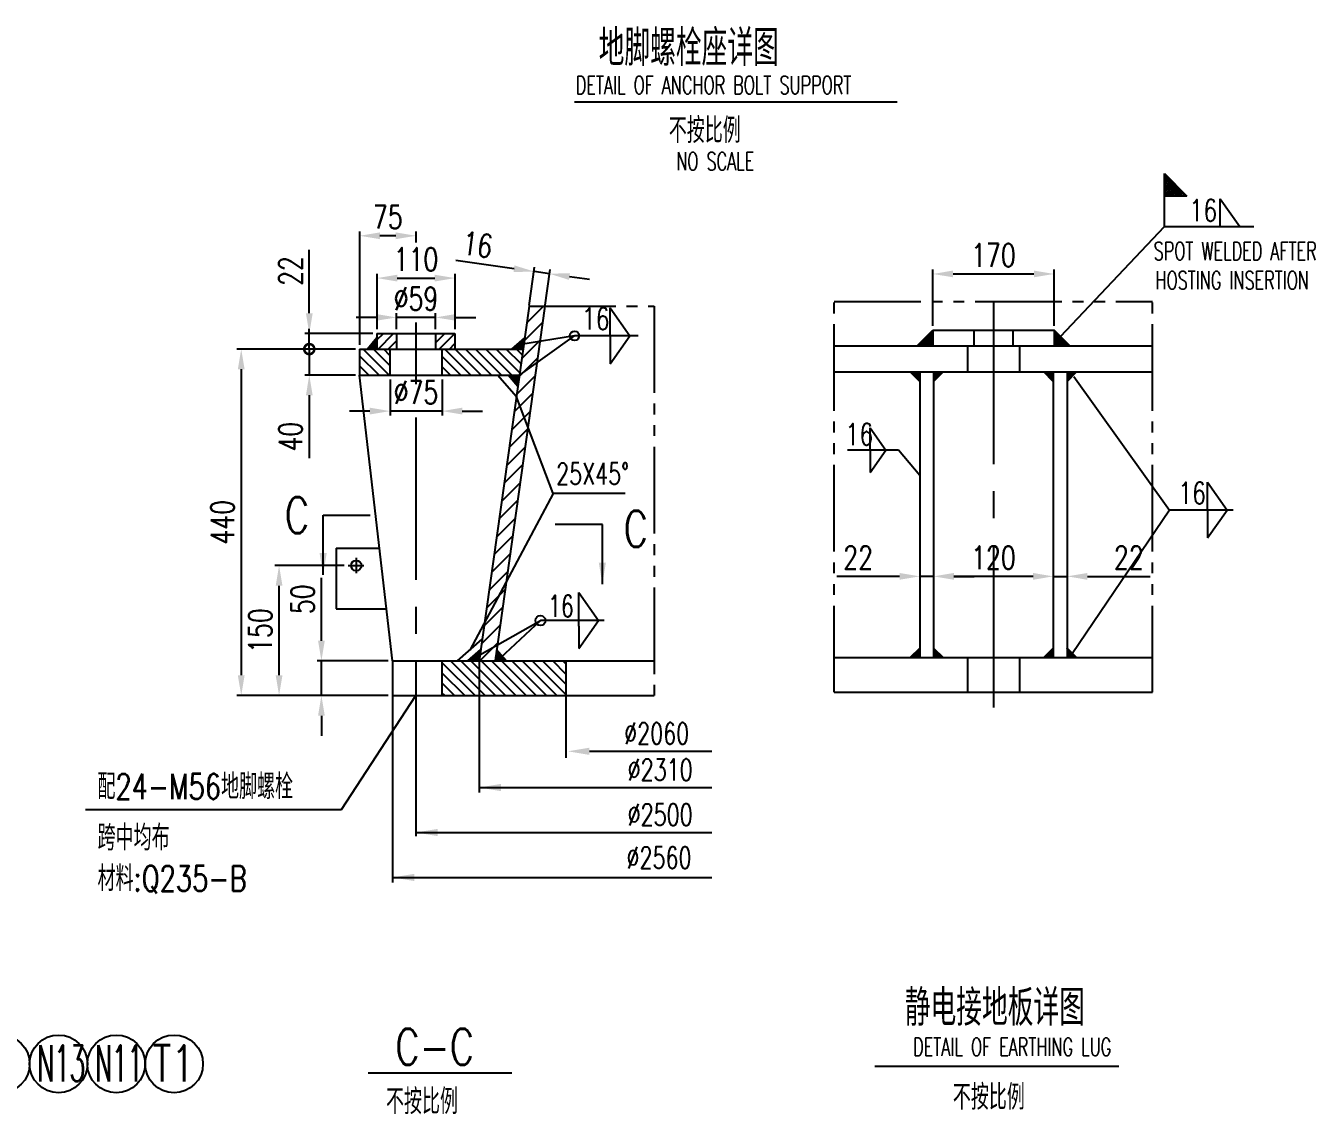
# Model space of a CAD drawing. Extents: x 45567 to 121349, y -17555 to 19241.
# Drawn here: x 45843.2 to 46021.7, y 10182.6 to 10333.4 of the extents above; entities that cross this region are included whole.
import ezdxf
from ezdxf.enums import TextEntityAlignment as Align

# ---------------------------------------------------------------- set-up
doc = ezdxf.new("R2010")
doc.units = 0
doc.header["$LTSCALE"] = 30
doc.header["$MEASUREMENT"] = 0
doc.linetypes.add('CENTER2', pattern=[1.125, 0.75, -0.125, 0.125, -0.125])
doc.linetypes.add('LIDIVIDE', pattern=[0.65, 0.4, -0.05, 0.05, -0.05, 0.05, -0.05])
doc.layers.get('0').update_dxf_attribs({"linetype": 'CONTINUOUS'})
doc.layers.get('DEFPOINTS').update_dxf_attribs({"linetype": 'CONTINUOUS'})
for name, color, linetype in [('1', 2, 'CONTINUOUS'), ('2', 1, 'CONTINUOUS'), ('3', 3, 'CENTER2'), ('5', 6, 'LIDIVIDE')]:
    doc.layers.add(name, color=color, linetype=linetype)
doc.styles.add('HZ', font='simplex.shx', dxfattribs={"width": 0.75, "bigfont": 'SBTXT.shx'})
doc.dimstyles.new('STANDARD$0', dxfattribs={"dimtxt": 3.2, "dimasz": 2.8, "dimexe": 0.6, "dimexo": 0.6, "dimgap": 1, "dimtad": 1, "dimdec": 0, "dimzin": 0, "dimdsep": 46, "dimtxsty": 'HZ', "dimcen": 0.09, "dimadec": 0, "dimazin": 0, "dimtfac": 1, "dimtdec": 0, "dimtmove": 0, "dimatfit": 3, "dimfxl": 0, "dimtolj": 1, "dimtzin": 0, "dimarcsym": 0})
doc.dimstyles.new('STANDARD$7', dxfattribs={"dimscale": 0, "dimtxt": 3.2, "dimasz": 3, "dimexe": 1.25, "dimexo": 0.625, "dimgap": 1, "dimtad": 1, "dimdec": 4, "dimlfac": 50, "dimdsep": 46, "dimlunit": 6, "dimtxsty": 'HZ', "dimcen": 2.5, "dimadec": 0, "dimazin": 0, "dimtfac": 1, "dimtdec": 4, "dimtmove": 0, "dimatfit": 3, "dimfxl": 0, "dimtolj": 1, "dimtzin": 0, "dimarcsym": 0})
pattern_1 = [(45, (38336.22038, 11319.97267), (-0.0707106781, 0.0707106781), []), (135, (38336.22038, 11319.97267), (-0.0707106781, -0.0707106781), [])]
pattern_2 = [(45, (38346.3964, 11320.53867), (-0.0707106781, 0.0707106781), []), (135, (38346.3964, 11320.53867), (-0.0707106781, -0.0707106781), [])]
pattern_3 = [(135, (38336.2204, 11319.9727), (-0.70710678, -0.70710678), [])]

# ---------------------------------------------------------------- blocks, each defined once
blk = doc.blocks.new('*D2054')
at = {"layer": '1', "color": 0, "lineweight": -2}
for p, q in [((45887.26, 10258.62), (45877.67, 10258.62)), ((45878.27, 10243.42), (45878.27, 10255.82)), ((45881.85, 10240.62), (45877.67, 10240.62))]:
    blk.add_line(p, q, dxfattribs=at)
at = {"layer": '1', "color": 0}
for points in [[(45877.8, 10255.82), (45878.74, 10255.82), (45878.27, 10258.62)], [(45877.8, 10243.42), (45878.74, 10243.42), (45878.27, 10240.62)]]:
    blk.add_solid(points, dxfattribs=at)
at = {"layer": 'DEFPOINTS', "color": 0}
for p in [(45878.27, 10258.62), (45887.86, 10258.62), (45882.45, 10240.62)]:
    blk.add_point(p, dxfattribs=at)
at = {"layer": '1', "color": 0, "insert": (45875.67, 10249.62), "char_height": 3.2, "attachment_point": 5, "rotation": 90, "style": 'HZ'}
blk.add_mtext('\\A1;150', dxfattribs=at)
blk = doc.blocks.new('*D2057')
at = {"layer": '1', "color": 0, "lineweight": -2}
for p, q in [((45888.83, 10288.62), (45872.43, 10288.62)), ((45873.03, 10285.82), (45873.03, 10243.42)), ((45893.39, 10240.62), (45872.43, 10240.62))]:
    blk.add_line(p, q, dxfattribs=at)
at = {"layer": '1', "color": 0}
for points in [[(45872.56, 10285.82), (45873.5, 10285.82), (45873.03, 10288.62)], [(45872.56, 10243.42), (45873.5, 10243.42), (45873.03, 10240.62)]]:
    blk.add_solid(points, dxfattribs=at)
at = {"layer": 'DEFPOINTS', "color": 0}
for p in [(45889.43, 10288.62), (45873.03, 10240.62), (45893.99, 10240.62)]:
    blk.add_point(p, dxfattribs=at)
at = {"layer": '1', "color": 0, "insert": (45870.43, 10264.62), "char_height": 3.2, "attachment_point": 5, "rotation": 90, "style": 'HZ'}
blk.add_mtext('\\A1;440', dxfattribs=at)
blk = doc.blocks.new('*D2058')
at = {"layer": '1', "color": 0, "lineweight": -2}
for p, q in [((45884.13, 10248.22), (45884.13, 10256.91)), ((45893.39, 10245.42), (45883.53, 10245.42)), ((45884.13, 10240.62), (45884.13, 10245.42)), ((45893.39, 10240.62), (45883.53, 10240.62)), ((45884.13, 10237.82), (45884.13, 10235.02))]:
    blk.add_line(p, q, dxfattribs=at)
at = {"layer": '1', "color": 0}
for points in [[(45883.67, 10248.22), (45884.6, 10248.22), (45884.13, 10245.42)], [(45883.67, 10237.82), (45884.6, 10237.82), (45884.13, 10240.62)]]:
    blk.add_solid(points, dxfattribs=at)
at = {"layer": 'DEFPOINTS', "color": 0}
for p in [(45884.13, 10245.42), (45893.99, 10245.42), (45893.99, 10240.62)]:
    blk.add_point(p, dxfattribs=at)
at = {"layer": '1', "color": 0, "insert": (45881.53, 10253.96), "char_height": 3.2, "attachment_point": 5, "rotation": 90, "style": 'HZ'}
blk.add_mtext('\\A1;50', dxfattribs=at)
blk = doc.blocks.new('*D2059')
at = {"layer": '1', "color": 0, "lineweight": -2}
for p, q in [((45882.45, 10288.62), (45882.45, 10291.42)), ((45888.83, 10288.62), (45881.85, 10288.62)), ((45882.45, 10288.62), (45882.45, 10285.02)), ((45888.83, 10285.02), (45881.85, 10285.02)), ((45882.45, 10282.22), (45882.45, 10273.53))]:
    blk.add_line(p, q, dxfattribs=at)
at = {"layer": '1', "color": 0}
blk.add_solid([(45881.99, 10282.22), (45882.92, 10282.22), (45882.45, 10285.02)], dxfattribs=at)
at = {"layer": 'DEFPOINTS', "color": 0}
for p in [(45889.43, 10288.62), (45882.45, 10285.02), (45889.43, 10285.02)]:
    blk.add_point(p, dxfattribs=at)
at = {"layer": '1', "color": 0, "insert": (45879.85, 10276.48), "char_height": 3.2, "attachment_point": 5, "rotation": 90, "style": 'HZ'}
blk.add_mtext('\\A1;40', dxfattribs=at)
blk = doc.blocks.new('_None')
blk = doc.blocks.new('*D2060')
at = {"layer": '1', "color": 0, "lineweight": -2}
for p, q in [((45889.43, 10289.22), (45889.43, 10304.92)), ((45894.43, 10304.32), (45892.23, 10304.32)), ((45897.23, 10303.4), (45897.23, 10304.92))]:
    blk.add_line(p, q, dxfattribs=at)
at = {"layer": '1', "color": 0}
for points in [[(45892.23, 10304.79), (45892.23, 10303.85), (45889.43, 10304.32)], [(45894.43, 10304.79), (45894.43, 10303.85), (45897.23, 10304.32)]]:
    blk.add_solid(points, dxfattribs=at)
at = {"layer": 'DEFPOINTS', "color": 0}
for p in [(45889.43, 10304.32), (45897.23, 10302.8), (45889.43, 10288.62)]:
    blk.add_point(p, dxfattribs=at)
at = {"layer": '1', "color": 0, "insert": (45893.33, 10306.92), "char_height": 3.2, "attachment_point": 5, "style": 'HZ'}
blk.add_mtext('\\A1;75', dxfattribs=at)
blk = doc.blocks.new('*D2061')
at = {"layer": '1', "color": 0, "lineweight": -2}
for p, q in [((45891.83, 10291.38), (45891.83, 10299.06)), ((45902.63, 10291.38), (45902.63, 10299.06)), ((45894.63, 10298.46), (45899.83, 10298.46))]:
    blk.add_line(p, q, dxfattribs=at)
at = {"layer": '1', "color": 0}
for points in [[(45894.63, 10298.92), (45894.63, 10297.99), (45891.83, 10298.46)], [(45899.83, 10298.92), (45899.83, 10297.99), (45902.63, 10298.46)]]:
    blk.add_solid(points, dxfattribs=at)
at = {"layer": 'DEFPOINTS', "color": 0}
for p in [(45902.63, 10298.46), (45891.83, 10290.78), (45902.63, 10290.78)]:
    blk.add_point(p, dxfattribs=at)
at = {"layer": '1', "color": 0, "insert": (45897.23, 10301.06), "char_height": 3.2, "attachment_point": 5, "style": 'HZ'}
blk.add_mtext('\\A1;110', dxfattribs=at)
blk = doc.blocks.new('*D2062')
at = {"layer": '1', "color": 0, "lineweight": -2}
for p, q in [((45894.53, 10291.38), (45894.53, 10293.61)), ((45899.93, 10291.38), (45899.93, 10293.61)), ((45891.73, 10293.01), (45888.93, 10293.01)), ((45899.93, 10293.01), (45894.53, 10293.01)), ((45902.73, 10293.01), (45905.53, 10293.01))]:
    blk.add_line(p, q, dxfattribs=at)
at = {"layer": '1', "color": 0}
for points in [[(45891.73, 10293.48), (45891.73, 10292.55), (45894.53, 10293.01)], [(45902.73, 10293.48), (45902.73, 10292.55), (45899.93, 10293.01)]]:
    blk.add_solid(points, dxfattribs=at)
at = {"layer": 'DEFPOINTS', "color": 0}
for p in [(45894.53, 10293.01), (45894.53, 10290.78), (45899.93, 10290.78)]:
    blk.add_point(p, dxfattribs=at)
at = {"layer": '1', "color": 0, "insert": (45897.23, 10295.61), "char_height": 3.2, "attachment_point": 5, "style": 'HZ'}
blk.add_mtext('\\A1;%%C59', dxfattribs=at)
blk = doc.blocks.new('_DotSmall')
at = {"color": 0, "linetype": 'ByBlock', "const_width": 0.5}
blk.add_lwpolyline([(-0.0625, 0, 1), (0.0625, 0, 1)], format="xyb", close=True, dxfattribs=at)
blk = doc.blocks.new('*D2063')
at = {"layer": '1', "color": 0, "lineweight": -2}
for p, q in [((45882.45, 10293.58), (45882.45, 10302.38)), ((45891.23, 10290.78), (45881.85, 10290.78)), ((45882.45, 10288.62), (45882.45, 10290.78)), ((45888.83, 10288.62), (45881.85, 10288.62)), ((45882.45, 10288.62), (45882.45, 10285.82))]:
    blk.add_line(p, q, dxfattribs=at)
at = {"layer": '1', "color": 0}
blk.add_solid([(45881.99, 10293.58), (45882.92, 10293.58), (45882.45, 10290.78)], dxfattribs=at)
at = {"layer": 'DEFPOINTS', "color": 0}
for p in [(45882.45, 10290.78), (45891.83, 10290.78), (45889.43, 10288.62)]:
    blk.add_point(p, dxfattribs=at)
at = {"layer": '1', "color": 0, "lineweight": -2, "xscale": 2.8, "yscale": 2.8, "zscale": 2.8, "rotation": 90}
blk.add_blockref('_DotSmall', (45882.45, 10288.62), dxfattribs=at)
at = {"layer": '1', "color": 0, "insert": (45879.85, 10299.44), "char_height": 3.2, "attachment_point": 5, "rotation": 90, "style": 'HZ'}
blk.add_mtext('\\A1;22', dxfattribs=at)
blk = doc.blocks.new('*D2064')
at = {"layer": '1', "color": 0, "lineweight": -2}
for p, q in [((45893.63, 10284.42), (45893.63, 10279.43)), ((45900.83, 10284.42), (45900.83, 10279.43)), ((45890.83, 10280.03), (45888.03, 10280.03)), ((45900.83, 10280.03), (45893.63, 10280.03)), ((45903.63, 10280.03), (45906.43, 10280.03))]:
    blk.add_line(p, q, dxfattribs=at)
at = {"layer": '1', "color": 0}
for points in [[(45890.83, 10280.5), (45890.83, 10279.56), (45893.63, 10280.03)], [(45903.63, 10280.5), (45903.63, 10279.56), (45900.83, 10280.03)]]:
    blk.add_solid(points, dxfattribs=at)
at = {"layer": 'DEFPOINTS', "color": 0}
for p in [(45893.63, 10285.02), (45900.83, 10285.02), (45893.63, 10280.03)]:
    blk.add_point(p, dxfattribs=at)
at = {"layer": '1', "color": 0, "insert": (45897.23, 10282.63), "char_height": 3.2, "attachment_point": 5, "style": 'HZ'}
blk.add_mtext('\\A1;%%C75', dxfattribs=at)
blk = doc.blocks.new('*D2065')
at = {"layer": '1', "color": 0, "lineweight": -2}
for p, q in [((45968.79, 10291.83), (45968.79, 10299.63)), ((45971.59, 10299.03), (45982.79, 10299.03)), ((45985.59, 10291.83), (45985.59, 10299.63))]:
    blk.add_line(p, q, dxfattribs=at)
at = {"layer": '1', "color": 0}
for points in [[(45971.59, 10299.5), (45971.59, 10298.57), (45968.79, 10299.03)], [(45982.79, 10299.5), (45982.79, 10298.57), (45985.59, 10299.03)]]:
    blk.add_solid(points, dxfattribs=at)
at = {"layer": 'DEFPOINTS', "color": 0}
for p in [(45985.59, 10299.03), (45968.79, 10291.23), (45985.59, 10291.23)]:
    blk.add_point(p, dxfattribs=at)
at = {"layer": '1', "color": 0, "insert": (45977.19, 10301.63), "char_height": 3.2, "attachment_point": 5, "style": 'HZ'}
blk.add_mtext('\\A1;170', dxfattribs=at)
blk = doc.blocks.new('*D2066')
at = {"layer": '1', "color": 0, "lineweight": -2}
blk.add_line((45982.67, 10257.13), (45971.71, 10257.13), dxfattribs=at)
at = {"layer": '1', "color": 0}
for points in [[(45971.71, 10257.6), (45971.71, 10256.66), (45968.91, 10257.13)], [(45982.67, 10257.6), (45982.67, 10256.66), (45985.47, 10257.13)]]:
    blk.add_solid(points, dxfattribs=at)
at = {"layer": 'DEFPOINTS', "color": 0}
for p in [(45968.91, 10257.13), (45968.91, 10257.13), (45985.47, 10257.13)]:
    blk.add_point(p, dxfattribs=at)
at = {"layer": '1', "color": 0, "insert": (45977.19, 10259.73), "char_height": 3.2, "attachment_point": 5, "style": 'HZ'}
blk.add_mtext('\\A1;120', dxfattribs=at)
blk = doc.blocks.new('*D2067')
at = {"layer": '1', "color": 0, "lineweight": -2}
for p, q in [((45964.19, 10257.13), (45955.5, 10257.13)), ((45968.91, 10257.13), (45966.99, 10257.13)), ((45971.71, 10257.13), (45974.51, 10257.13))]:
    blk.add_line(p, q, dxfattribs=at)
at = {"layer": '1', "color": 0}
for points in [[(45964.19, 10257.6), (45964.19, 10256.66), (45966.99, 10257.13)], [(45971.71, 10257.6), (45971.71, 10256.66), (45968.91, 10257.13)]]:
    blk.add_solid(points, dxfattribs=at)
at = {"layer": 'DEFPOINTS', "color": 0}
for p in [(45966.99, 10257.13), (45966.99, 10257.13), (45968.91, 10257.13)]:
    blk.add_point(p, dxfattribs=at)
at = {"layer": '1', "color": 0, "insert": (45958.45, 10259.73), "char_height": 3.2, "attachment_point": 5, "style": 'HZ'}
blk.add_mtext('\\A1;22', dxfattribs=at)
blk = doc.blocks.new('*D2068')
at = {"layer": '1', "color": 0, "lineweight": -2}
for p, q in [((45982.67, 10257.13), (45979.87, 10257.13)), ((45985.47, 10257.13), (45987.39, 10257.13)), ((45990.19, 10257.13), (45998.87, 10257.13))]:
    blk.add_line(p, q, dxfattribs=at)
at = {"layer": '1', "color": 0}
for points in [[(45982.67, 10257.6), (45982.67, 10256.66), (45985.47, 10257.13)], [(45990.19, 10257.6), (45990.19, 10256.66), (45987.39, 10257.13)]]:
    blk.add_solid(points, dxfattribs=at)
at = {"layer": 'DEFPOINTS', "color": 0}
for p in [(45985.47, 10257.13), (45987.39, 10257.13), (45987.39, 10257.13)]:
    blk.add_point(p, dxfattribs=at)
at = {"layer": '1', "color": 0, "insert": (45995.93, 10259.73), "char_height": 3.2, "attachment_point": 5, "style": 'HZ'}
blk.add_mtext('\\A1;22', dxfattribs=at)
blk = doc.blocks.new('*D2069')
at = {"layer": '1', "color": 0, "lineweight": -2}
for p, q in [((45910.8, 10299.76), (45902.76, 10300.88)), ((45912.91, 10294.67), (45913.66, 10299.96)), ((45915.71, 10299.06), (45913.57, 10299.37)), ((45915.05, 10294.37), (45915.79, 10299.66)), ((45918.48, 10298.68), (45921.26, 10298.29))]:
    blk.add_line(p, q, dxfattribs=at)
at = {"layer": '1', "color": 0}
for points in [[(45910.86, 10300.22), (45910.73, 10299.29), (45913.57, 10299.37)], [(45918.55, 10299.14), (45918.42, 10298.21), (45915.71, 10299.06)]]:
    blk.add_solid(points, dxfattribs=at)
at = {"layer": 'DEFPOINTS', "color": 0}
for p in [(45913.57, 10299.37), (45912.83, 10294.08), (45914.97, 10293.78)]:
    blk.add_point(p, dxfattribs=at)
at = {"layer": '1', "color": 0, "insert": (45905.76, 10303.09), "char_height": 3.2, "attachment_point": 5, "rotation": 351.9981, "style": 'HZ'}
blk.add_mtext('\\A1;16', dxfattribs=at)

msp = doc.modelspace()

# ---------------------------------------------------------------- hatches: boundary and pattern name
at = {"layer": '1'}
h = msp.add_hatch(dxfattribs=at)
h.set_pattern_fill('ANSI31', color=256, scale=12, style=0)
h.set_pattern_definition([(45, (38336.2204, 11319.9727), (-1.06066017, 1.06066017), [])])
h.paths.add_polyline_path([(45915.080311, 10294.580675), (45912.899073, 10294.580675), (45912.160395, 10289.325978), (45914.392347, 10289.686741)])
h.paths.add_polyline_path([(45912.725949, 10277.832573), (45911.13334, 10282.019875), (45906.741736, 10250.779547), (45909.704278, 10256.337476)])
h.paths.add_polyline_path([(45913.97598, 10286.724854), (45911.549942, 10284.983435), (45911.13334, 10282.019875), (45912.725949, 10277.832573)])
h.paths.add_polyline_path([(45909.704278, 10256.337476), (45906.741736, 10250.779547), (45906.10683, 10246.263053), (45908.477204, 10247.608501)])
h.paths.add_polyline_path([(45908.477204, 10247.608501), (45906.10683, 10246.263053), (45905.9883, 10245.419875), (45908.169538, 10245.419875)])
h.paths.add_polyline_path([(45914.392347, 10289.686741), (45912.160395, 10289.325978), (45911.549942, 10284.983435), (45913.97598, 10286.724854)])
h = msp.add_hatch(dxfattribs=at)
h.set_pattern_fill('ANSI37', color=256, scale=0.8, style=0)
h.set_pattern_definition([(45, (38334.32438, 11929.12467), (-0.0707106781, 0.0707106781), []), (135, (38334.32438, 11929.12467), (-0.0707106781, -0.0707106781), [])])
h.paths.add_polyline_path([(45891.223448, 10289.456663), (45890.52438, 10288.619875), (45891.8283, 10288.619875), (45891.8283, 10288.691539)])
h.paths.add_polyline_path([(45891.8283, 10290.180675), (45891.223448, 10289.456663), (45891.8283, 10288.691539)])
h = msp.add_hatch(dxfattribs=at)
h.set_pattern_fill('ANSI31', color=256, scale=8, style=0)
h.set_pattern_definition([(45, (38336.2204, 11319.9727), (-0.70710678, 0.70710678), [])])
h.paths.add_polyline_path([(45899.9283, 10288.619875), (45902.6283, 10288.619875), (45902.6283, 10290.779875), (45899.9283, 10290.779875)])
h.paths.add_polyline_path([(45894.5283, 10290.779875), (45891.8283, 10290.779875), (45891.8283, 10288.619875), (45894.5283, 10288.619875)])
h = msp.add_hatch(dxfattribs=at)
h.set_pattern_fill('ANSI37', color=256, scale=0.8, style=0)
h.set_pattern_definition(pattern_1)
h.paths.add_polyline_path([(45912.280431, 10290.179875), (45910.485796, 10288.619875), (45912.061134, 10288.619875)])
h = msp.add_hatch(dxfattribs=at)
h.set_pattern_fill('ANSI37', color=256, scale=0.8, style=0)
h.set_pattern_definition(pattern_2)
h.paths.add_polyline_path([(45968.788399, 10291.226675), (45966.628399, 10289.066675), (45968.788399, 10289.066675)])
h = msp.add_hatch(dxfattribs=at)
h.set_pattern_fill('ANSI37', color=256, scale=0.8, style=0)
h.set_pattern_definition(pattern_2)
h.paths.add_polyline_path([(45985.588399, 10291.226675), (45987.748399, 10289.066675), (45985.588399, 10289.066675)])
h = msp.add_hatch(dxfattribs=at)
h.set_pattern_fill('ANSI31', color=256, scale=8, angle=90, style=0)
h.set_pattern_definition(pattern_3)
h.paths.add_polyline_path([(45900.8283, 10288.619875), (45900.8283, 10285.019875), (45911.555065, 10285.019875), (45912.061134, 10288.619875)])
h.paths.add_polyline_path([(45893.6283, 10288.619875), (45889.4283, 10288.619875), (45889.4283, 10285.019875), (45893.6283, 10285.019875)])
h = msp.add_hatch(dxfattribs=at)
h.set_pattern_fill('ANSI37', color=256, scale=0.8, style=0)
h.set_pattern_definition(pattern_1)
h.paths.add_polyline_path([(45911.335768, 10283.459875), (45911.555065, 10285.019875), (45909.979726, 10285.019875)])
h = msp.add_hatch(dxfattribs=at)
h.set_pattern_fill('ANSI37', color=256, scale=0.8, style=0)
h.set_pattern_definition(pattern_2)
h.paths.add_polyline_path([(45966.988399, 10285.466675), (45965.668399, 10285.466675), (45966.988399, 10284.146675)])
h.paths.add_polyline_path([(45970.228399, 10285.466675), (45968.908399, 10285.466675), (45968.908399, 10284.146675)])
h = msp.add_hatch(dxfattribs=at)
h.set_pattern_fill('ANSI37', color=256, scale=0.8, style=0)
h.set_pattern_definition(pattern_2)
h.paths.add_polyline_path([(45987.388399, 10285.466675), (45988.708399, 10285.466675), (45987.388399, 10284.146675)])
h.paths.add_polyline_path([(45984.148399, 10285.466675), (45985.468399, 10285.466675), (45985.468399, 10284.146675)])
h = msp.add_hatch(dxfattribs=at)
h.set_pattern_fill('ANSI37', color=256, scale=0.8, style=0)
h.set_pattern_definition(pattern_1)
h.paths.add_polyline_path([(45904.412962, 10245.419875), (45905.9883, 10245.419875), (45906.207597, 10246.979875)])
h = msp.add_hatch(dxfattribs=at)
h.set_pattern_fill('ANSI37', color=256, scale=0.8, style=0)
h.set_pattern_definition(pattern_1)
h.paths.add_polyline_path([(45908.169538, 10245.419875), (45909.744877, 10245.419875), (45908.388835, 10246.979875)])
h = msp.add_hatch(dxfattribs=at)
h.set_pattern_fill('ANSI37', color=256, scale=0.8, style=0)
h.set_pattern_definition(pattern_2)
h.paths.add_polyline_path([(45966.988399, 10245.866675), (45965.668399, 10245.866675), (45966.988399, 10247.186675)])
h.paths.add_polyline_path([(45970.228399, 10245.866675), (45968.908399, 10245.866675), (45968.908399, 10247.186675)])
h = msp.add_hatch(dxfattribs=at)
h.set_pattern_fill('ANSI37', color=256, scale=0.8, style=0)
h.set_pattern_definition(pattern_2)
h.paths.add_polyline_path([(45987.388399, 10245.866675), (45988.708399, 10245.866675), (45987.388399, 10247.186675)])
h.paths.add_polyline_path([(45984.148399, 10245.866675), (45985.468399, 10245.866675), (45985.468399, 10247.186675)])
h = msp.add_hatch(dxfattribs=at)
h.set_pattern_fill('ANSI31', color=256, scale=8, angle=90, style=0)
h.set_pattern_definition(pattern_3)
h.paths.add_polyline_path([(45917.9883, 10240.619875), (45917.9883, 10245.419875), (45900.8283, 10245.419875), (45900.8283, 10240.619875)])

# ---------------------------------------------------------------- linework, layer by layer
at = {"layer": '1', "linetype": 'Continuous'}
for p, q in [((46000.866474, 10305.589946), (46000.866474, 10312.928736)), ((46000.866474, 10312.928736), (46003.974371, 10309.789714)), ((46000.866474, 10312.420133), (46001.119508, 10312.673167)), ((46003.722747, 10309.789714), (46000.866474, 10312.645986)), ((46000.866474, 10312.06658), (46001.295404, 10312.49551)), ((46000.866474, 10311.713026), (46001.4713, 10312.317852)), ((46003.369194, 10309.789714), (46000.866474, 10312.292433)), ((46000.866474, 10311.359473), (46001.647196, 10312.140195)), ((46000.866474, 10311.00592), (46001.823092, 10311.962538)), ((46003.01564, 10309.789714), (46000.866474, 10311.93888)), ((46000.866474, 10310.652366), (46001.998988, 10311.78488)), ((46000.866474, 10310.298813), (46002.174884, 10311.607223)), ((46002.662087, 10309.789714), (46000.866474, 10311.585326)), ((46000.866474, 10309.945259), (46002.35078, 10311.429565)), ((46002.308534, 10309.789714), (46000.866474, 10311.231773)), ((46001.064481, 10309.789714), (46002.526676, 10311.251908)), ((46001.95498, 10309.789714), (46000.866474, 10310.87822)), ((46001.601427, 10309.789714), (46000.866474, 10310.524666)), ((46001.247873, 10309.789714), (46000.866474, 10310.171113)), ((46000.89432, 10309.789714), (46000.866474, 10309.817559)), ((46003.974371, 10309.789714), (46000.866474, 10309.789714)), ((46001.418035, 10309.789714), (46002.702571, 10311.07425)), ((46001.771588, 10309.789714), (46002.878467, 10310.896593)), ((46002.125142, 10309.789714), (46003.054363, 10310.718935)), ((46002.478695, 10309.789714), (46003.230259, 10310.541278)), ((46002.832248, 10309.789714), (46003.406155, 10310.36362)), ((45986.466653, 10290.348421), (46000.866474, 10305.589946)), ((45988.317839, 10284.812515), (46001.563999, 10266.314675)), ((45966.988399, 10271.106675), (45964.044399, 10274.626675)), ((45926.205781, 10268.596622), (45916.238772, 10268.596622)), ((45905.76438, 10246.068675), (45914.460493, 10251.004675)), ((45897.2283, 10240.619875), (45897.2283, 10221.130675)), ((45917.9883, 10240.619875), (45917.9883, 10231.970675)), ((45921.2383, 10232.890387), (45938.188399, 10232.890387)), ((45905.9883, 10227.87072), (45938.188399, 10227.87072)), ((45897.2283, 10221.641996), (45938.188399, 10221.641996))]:
    msp.add_line(p, q, dxfattribs=at)
at = {"layer": '1'}
for p, q in [((46008.593482, 10305.589946), (46008.593482, 10309.456757)), ((46008.593482, 10309.456757), (46011.319649, 10305.589946)), ((46000.866474, 10305.589946), (46013.250647, 10305.589946)), ((45924.106199, 10294.327486), (45926.832365, 10290.460675)), ((45924.106199, 10290.460675), (45924.106199, 10294.327486)), ((45891.8283, 10290.180675), (45890.52438, 10288.619875)), ((45910.485796, 10288.619875), (45912.280431, 10290.179875)), ((45911.06838, 10284.637767), (45919.180493, 10290.460675)), ((45919.180493, 10290.460675), (45911.75638, 10289.260675)), ((45928.010351, 10290.460675), (45919.180493, 10290.460675)), ((45924.106199, 10290.460675), (45924.106199, 10286.593863)), ((45924.106199, 10286.593863), (45926.832365, 10290.460675)), ((45966.628399, 10289.066675), (45968.788399, 10291.226675)), ((45987.748399, 10289.066675), (45985.588399, 10291.226675)), ((45911.335768, 10283.459875), (45909.979726, 10285.019875)), ((45966.988399, 10284.146675), (45965.668399, 10285.466675)), ((45968.908399, 10284.146675), (45970.228399, 10285.466675)), ((45985.468399, 10284.146675), (45984.148399, 10285.466675)), ((45987.388399, 10284.146675), (45988.708399, 10285.466675)), ((45916.238772, 10268.596622), (45911.13334, 10282.019875)), ((45960.103835, 10277.720124), (45962.284768, 10274.626675)), ((45960.103835, 10274.626675), (45960.103835, 10277.720124)), ((45964.044399, 10274.626675), (45956.980513, 10274.626675)), ((45960.103835, 10274.626675), (45960.103835, 10271.533226)), ((45960.103835, 10271.533226), (45962.284768, 10274.626675)), ((46006.826493, 10270.181486), (46009.55266, 10266.314675)), ((46006.826493, 10266.314675), (46006.826493, 10270.181486)), ((45916.238772, 10268.596622), (45904.684414, 10246.919875)), ((45884.369711, 10265.593821), (45890.890962, 10265.593821)), ((46001.563999, 10266.314675), (45988.11002, 10246.376654)), ((46010.393857, 10266.314675), (46001.563999, 10266.314675)), ((46006.826493, 10266.314675), (46006.826493, 10262.447863)), ((46006.826493, 10262.447863), (46009.55266, 10266.314675)), ((45923.031677, 10264.293821), (45916.510426, 10264.293821)), ((45919.764645, 10250.231313), (45919.764645, 10254.871486)), ((45919.764645, 10254.871486), (45922.490812, 10251.004675)), ((45908.92438, 10245.844675), (45914.460493, 10251.004675)), ((45923.290351, 10251.004675), (45914.460493, 10251.004675)), ((45919.764645, 10247.137863), (45922.490812, 10251.004675)), ((45919.764645, 10250.231313), (45919.764645, 10247.137863)), ((45904.412962, 10245.419875), (45906.207597, 10246.979875)), ((45909.744877, 10245.419875), (45908.388835, 10246.979875)), ((45966.988399, 10247.186675), (45965.668399, 10245.866675)), ((45968.908399, 10247.186675), (45970.228399, 10245.866675)), ((45985.468399, 10247.186675), (45984.148399, 10245.866675)), ((45987.388399, 10247.186675), (45988.708399, 10245.866675)), ((45905.9883, 10245.419875), (45905.9883, 10227.170675)), ((45886.928399, 10224.830675), (45897.2283, 10240.619875)), ((45893.9883, 10240.619875), (45893.9883, 10214.700675)), ((45893.9883, 10215.413271), (45938.188399, 10215.413271))]:
    msp.add_line(p, q, dxfattribs=at)
at = {"layer": '1', "ltscale": 500}
msp.add_line((45851.446592, 10224.830675), (45886.928399, 10224.830675), dxfattribs=at)
at = {"layer": '1', "linetype": 'Continuous'}
for centre, radius in [((45919.180493, 10290.460675), 0.658295), ((45914.460493, 10251.004675), 0.691812)]:
    msp.add_circle(centre, radius, dxfattribs=at)
at = {"layer": '1'}
for centre in [(45839.72766, 10189.581136), (45847.72766, 10189.581136), (45855.72766, 10189.581136), (45863.72766, 10189.581136)]:
    msp.add_circle(centre, 4, dxfattribs=at)
at = {"layer": '1', "linetype": 'Continuous'}
for points in [[(45921.2383, 10233.390387), (45921.2383, 10232.390387), (45918.2383, 10232.890387)], [(45908.9883, 10228.37072), (45908.9883, 10227.37072), (45905.9883, 10227.87072)], [(45900.2283, 10222.141996), (45900.2283, 10221.141996), (45897.2283, 10221.641996)]]:
    msp.add_solid(points, dxfattribs=at)
at = {"layer": '1'}
msp.add_solid([(45896.9883, 10215.913271), (45896.9883, 10214.913271), (45893.9883, 10215.413271)], dxfattribs=at)
at = {"layer": '2'}
for p, q in [((45919.198399, 10322.896075), (45963.868399, 10322.896075)), ((45912.899073, 10294.580675), (45905.9883, 10245.419875)), ((45915.080311, 10294.580675), (45908.169538, 10245.419875)), ((45891.8283, 10290.779875), (45902.6283, 10290.779875)), ((45891.8283, 10290.779875), (45891.8283, 10288.619875)), ((45894.5283, 10290.779875), (45894.5283, 10288.619875)), ((45899.9283, 10290.779875), (45899.9283, 10288.619875)), ((45902.6283, 10290.779875), (45902.6283, 10288.619875)), ((45968.788399, 10291.226675), (45985.588399, 10291.226675)), ((45968.788399, 10291.226675), (45968.788399, 10289.066675)), ((45985.588399, 10291.226675), (45985.588399, 10289.066675)), ((45889.4283, 10288.619875), (45912.061134, 10288.619875)), ((45889.4283, 10288.619875), (45889.4283, 10285.019875)), ((45893.6283, 10288.619875), (45893.6283, 10285.019875)), ((45900.8283, 10288.619875), (45900.8283, 10285.019875)), ((45955.147999, 10289.066675), (45999.228799, 10289.066675)), ((45889.4283, 10285.019875), (45911.555065, 10285.019875)), ((45893.9883, 10245.419875), (45889.4283, 10285.019875)), ((45911.13334, 10282.019875), (45908.525568, 10285.019875)), ((45955.147999, 10285.466675), (45999.228799, 10285.466675)), ((45966.988399, 10285.466675), (45966.988399, 10245.866675)), ((45968.908399, 10285.466675), (45968.908399, 10245.866675)), ((45985.468399, 10285.466675), (45985.468399, 10245.866675)), ((45987.388399, 10285.466675), (45987.388399, 10245.866675)), ((45886.191016, 10261.027875), (45886.191016, 10252.624875)), ((45886.191016, 10261.027875), (45892.191016, 10261.027875)), ((45886.191016, 10252.624875), (45893.158634, 10252.624875)), ((45902.958804, 10245.419875), (45906.410025, 10248.419875)), ((45893.9883, 10245.419875), (45930.2103, 10245.419875)), ((45893.9883, 10245.419875), (45893.9883, 10240.619875)), ((45900.8283, 10245.419875), (45900.8283, 10240.619875)), ((45917.9883, 10245.419875), (45917.9883, 10240.619875)), ((45955.147999, 10245.866675), (45999.228799, 10245.866675)), ((45973.588399, 10245.866675), (45973.588399, 10241.066675)), ((45980.788399, 10245.866675), (45980.788399, 10241.066675)), ((45893.9883, 10240.619875), (45930.2103, 10240.619875)), ((45955.147999, 10241.066675), (45999.228799, 10241.066675)), ((45890.619567, 10188.330578), (45910.500174, 10188.330578)), ((45960.749897, 10189.257038), (45994.551816, 10189.257038))]:
    msp.add_line(p, q, dxfattribs=at)
msp.add_circle((45888.952016, 10258.619875), 0.72025, dxfattribs=at)
at = {"layer": '3'}
for p, q in [((45977.188399, 10295.197475), (45977.188399, 10237.074675)), ((45897.2283, 10292.308675), (45897.2283, 10283.756675)), ((45974.488399, 10291.226675), (45974.488399, 10289.066675)), ((45979.888399, 10291.226675), (45979.888399, 10289.066675)), ((45973.588399, 10289.066675), (45973.588399, 10285.466675)), ((45980.788399, 10289.066675), (45980.788399, 10285.466675)), ((45897.2283, 10279.148675), (45897.2283, 10237.436275)), ((45888.952016, 10259.683675), (45888.952016, 10257.556075)), ((45887.858399, 10258.619875), (45890.015816, 10258.619875))]:
    msp.add_line(p, q, dxfattribs=at)
at = {"layer": '5'}
for p, q in [((45955.147999, 10295.197475), (45999.228799, 10295.197475)), ((45955.147999, 10241.066675), (45955.147999, 10295.197475)), ((45999.228799, 10241.066675), (45999.228799, 10295.197475)), ((45912.899073, 10294.580675), (45930.2103, 10294.580675)), ((45930.2103, 10294.580675), (45930.2103, 10240.619875))]:
    msp.add_line(p, q, dxfattribs=at)

# ---------------------------------------------------------------- texts
at = {"layer": '1', "ltscale": 5, "style": 'HZ', "width": 0.75}
for s, height, p in [('地脚螺栓座详图', 5, (45922.525539, 10327.856912)), ('不按比例', 3.5, (45932.229458, 10317.179032)), ('C-C', 5, (45894.351149, 10189.451145)), ('不按比例', 3.5, (45893.071192, 10182.613535))]:
    msp.add_text(s, height=height, dxfattribs=at).set_placement(p)
at = {"layer": '1', "style": 'HZ'}
for s, height, width, p in [('DETAIL OF ANCHOR BOLT SUPPORT', 2.5, 0.65, (45919.360585, 10323.949083)), ('NO SCALE', 2.5, 0.65, (45933.280585, 10313.399083)), ('16', 3, 0.75, (46004.31097, 10306.343404)), ('SPOT WELDED AFTER', 2.5, 0.65, (45999.388688, 10300.958657)), ('HOSTING INSERTION', 2.5, 0.65, (45999.634526, 10296.900775)), ('16', 3, 0.75, (45920.172133, 10291.334133)), ('16', 3, 0.75, (45956.676444, 10275.325441)), ('16', 3, 0.75, (46002.775639, 10267.188133)), ('配24-M56地脚螺栓', 3.5, 0.75, (45853.11655, 10226.262908)), ('跨中均布', 3.5, 0.75, (45853.136997, 10219.171905)), ('材料:Q235-B', 3.5, 0.75, (45853.136997, 10213.527518)), ('N13', 5, 0.5, (45844.772243, 10187.159269)), ('N11', 5, 0.5, (45852.772243, 10187.159269)), ('T1', 5, 0.75, (45860.772243, 10187.159269))]:
    msp.add_text(s, height=height, dxfattribs=dict(at, width=width)).set_placement(p)
at = {"layer": '1', "linetype": 'Continuous', "style": 'HZ', "width": 0.7}
for s, p in [('25X45%%d', (45916.639574, 10269.837768)), ('16', (45915.492424, 10251.511441))]:
    msp.add_text(s, height=3, dxfattribs=at).set_placement(p)
at = {"layer": '1', "linetype": 'Continuous', "style": 'HZ', "width": 0.75}
for p in [(45880.749759, 10265.59404), (45927.65453, 10263.712816)]:
    msp.add_text('C', height=5, dxfattribs=at).set_placement(p, align=Align.MIDDLE)
at = {"layer": '1', "linetype": 'Continuous', "style": 'HZ', "width": 0.7}
for s, p in [('%%C2060', (45930.548603, 10235.363125)), ('%%C2310', (45931.038603, 10230.327654)), ('%%C2500', (45931.038603, 10224.098929)), ('%%C2560', (45930.878603, 10218.138929))]:
    msp.add_text(s, height=3, dxfattribs=at).set_placement(p, align=Align.MIDDLE_CENTER)
at = {"layer": '1', "ltscale": 5, "style": 'HZ', "width": 0.75}
for s, height, p in [('静电接地板详图', 5, (45977.381509, 10194.858409)), ('不按比例', 3.5, (45976.550764, 10183.225285))]:
    msp.add_text(s, height=height, dxfattribs=at).set_placement(p, align=Align.CENTER)
at = {"layer": '1', "style": 'HZ', "width": 0.65}
msp.add_text('DETAIL OF EARTHING LUG', height=2.5, dxfattribs=at).set_placement((45993.511314, 10190.689831), align=Align.RIGHT)

# ---------------------------------------------------------------- dimensions: what is measured, and where the dimension line sits
at = {"layer": '1'}
for base, p1, p2, text, picture, middle in [((45889.4283, 10304.321589), (45897.2283, 10302.799132), (45889.4283, 10288.619875), '75', '*D2060', (45893.3283, 10306.921589)), ((45902.6283, 10298.456496), (45891.8283, 10290.779875), (45902.6283, 10290.779875), '110', '*D2061', (45897.2283, 10301.056496)), ((45985.588399, 10299.034675), (45968.788399, 10291.226675), (45985.588399, 10291.226675), '170', '*D2065', (45977.188399, 10301.634675)), ((45966.988399, 10257.130675), (45968.908399, 10257.130675), (45966.988399, 10257.130675), '22', '*D2067', (45958.445542, 10259.730675)), ((45968.908399, 10257.130675), (45985.468399, 10257.130675), (45968.908399, 10257.130675), '120', '*D2066', (45977.188399, 10259.730675)), ((45987.388399, 10257.130675), (45985.468399, 10257.130675), (45987.388399, 10257.130675), '22', '*D2068', (45995.931256, 10259.730675))]:
    dim = msp.add_linear_dim(base=base, p1=p1, p2=p2, text=text, dimstyle='STANDARD$0', override={"dimlfac": 8.333333}, dxfattribs=at)
    dim.commit()
    dim.dimension.update_dxf_attribs({"geometry": picture, "text_midpoint": middle})
dim = msp.add_aligned_dim(p1=(45914.967628, 10293.779093), p2=(45912.828659, 10294.079779), distance=-5.337779, text='16', dimstyle='STANDARD$0', override={"dimlfac": 8.333333}, dxfattribs=at)
dim.commit()
dim.dimension.update_dxf_attribs({"geometry": '*D2069', "text_midpoint": (45905.756901, 10303.089716)})
dim = msp.add_linear_dim(base=(45882.45238, 10290.779875), p1=(45889.4283, 10288.619875), p2=(45891.8283, 10290.779875), angle=90, text='22', dimstyle='STANDARD$0', override={"dimlfac": 8.333333, "dimblk1": 'DotSmall', "dimsah": 1}, dxfattribs=at)
dim.commit()
dim.dimension.update_dxf_attribs({"geometry": '*D2063', "text_midpoint": (45882.45238, 10299.440589), "dimtype": 160})
for base, p1, p2, text, override, picture, middle in [((45894.5283, 10293.012675), (45899.9283, 10290.779875), (45894.5283, 10290.779875), '%%C59', {"dimlfac": 6.666667}, '*D2062', (45897.2283, 10293.012675)), ((45893.6283, 10280.028675), (45900.8283, 10285.019875), (45893.6283, 10285.019875), '%%C75', {"dimlfac": 8.333333}, '*D2064', (45897.2283, 10280.028675))]:
    dim = msp.add_linear_dim(base=base, p1=p1, p2=p2, text=text, dimstyle='STANDARD$0', override=override, dxfattribs=at)
    dim.commit()
    dim.dimension.update_dxf_attribs({"geometry": picture, "text_midpoint": middle, "dimtype": 160})
for base, p1, p2, text, override, picture, middle in [((45882.45238, 10285.019875), (45889.4283, 10288.619875), (45889.4283, 10285.019875), '40', {"dimlfac": 8.333333, "dimblk1": 'None', "dimsah": 1}, '*D2059', (45879.85238, 10276.477018)), ((45873.028399, 10240.619875), (45889.4283, 10288.619875), (45893.9883, 10240.619875), '440', {"dimlfac": 8.333333}, '*D2057', (45870.428399, 10264.619875)), ((45884.133763, 10245.419875), (45893.9883, 10240.619875), (45893.9883, 10245.419875), '50', {"dimlfac": 8.333333}, '*D2058', (45881.533763, 10253.962732))]:
    dim = msp.add_linear_dim(base=base, p1=p1, p2=p2, angle=90, text=text, dimstyle='STANDARD$0', override=override, dxfattribs=at)
    dim.commit()
    dim.dimension.update_dxf_attribs({"geometry": picture, "text_midpoint": middle})
dim = msp.add_linear_dim(base=(45878.268399, 10258.619875), p1=(45882.45238, 10240.619875), p2=(45887.858399, 10258.619875), angle=90, dimstyle='STANDARD$0', override={"dimlfac": 8.333333}, dxfattribs=at)
dim.commit()
dim.dimension.update_dxf_attribs({"geometry": '*D2054', "text_midpoint": (45875.668399, 10249.619875)})

# ---------------------------------------------------------------- leaders
for points in [[(45884.369711, 10257.345488), (45884.369711, 10265.593821)], [(45923.031677, 10256.045488), (45923.031677, 10264.293821)]]:
    msp.add_leader(points, dimstyle='STANDARD$7', override={"dimscale": 1, "dimtad": 0}, dxfattribs=at)

doc.saveas('drawing.dxf')
